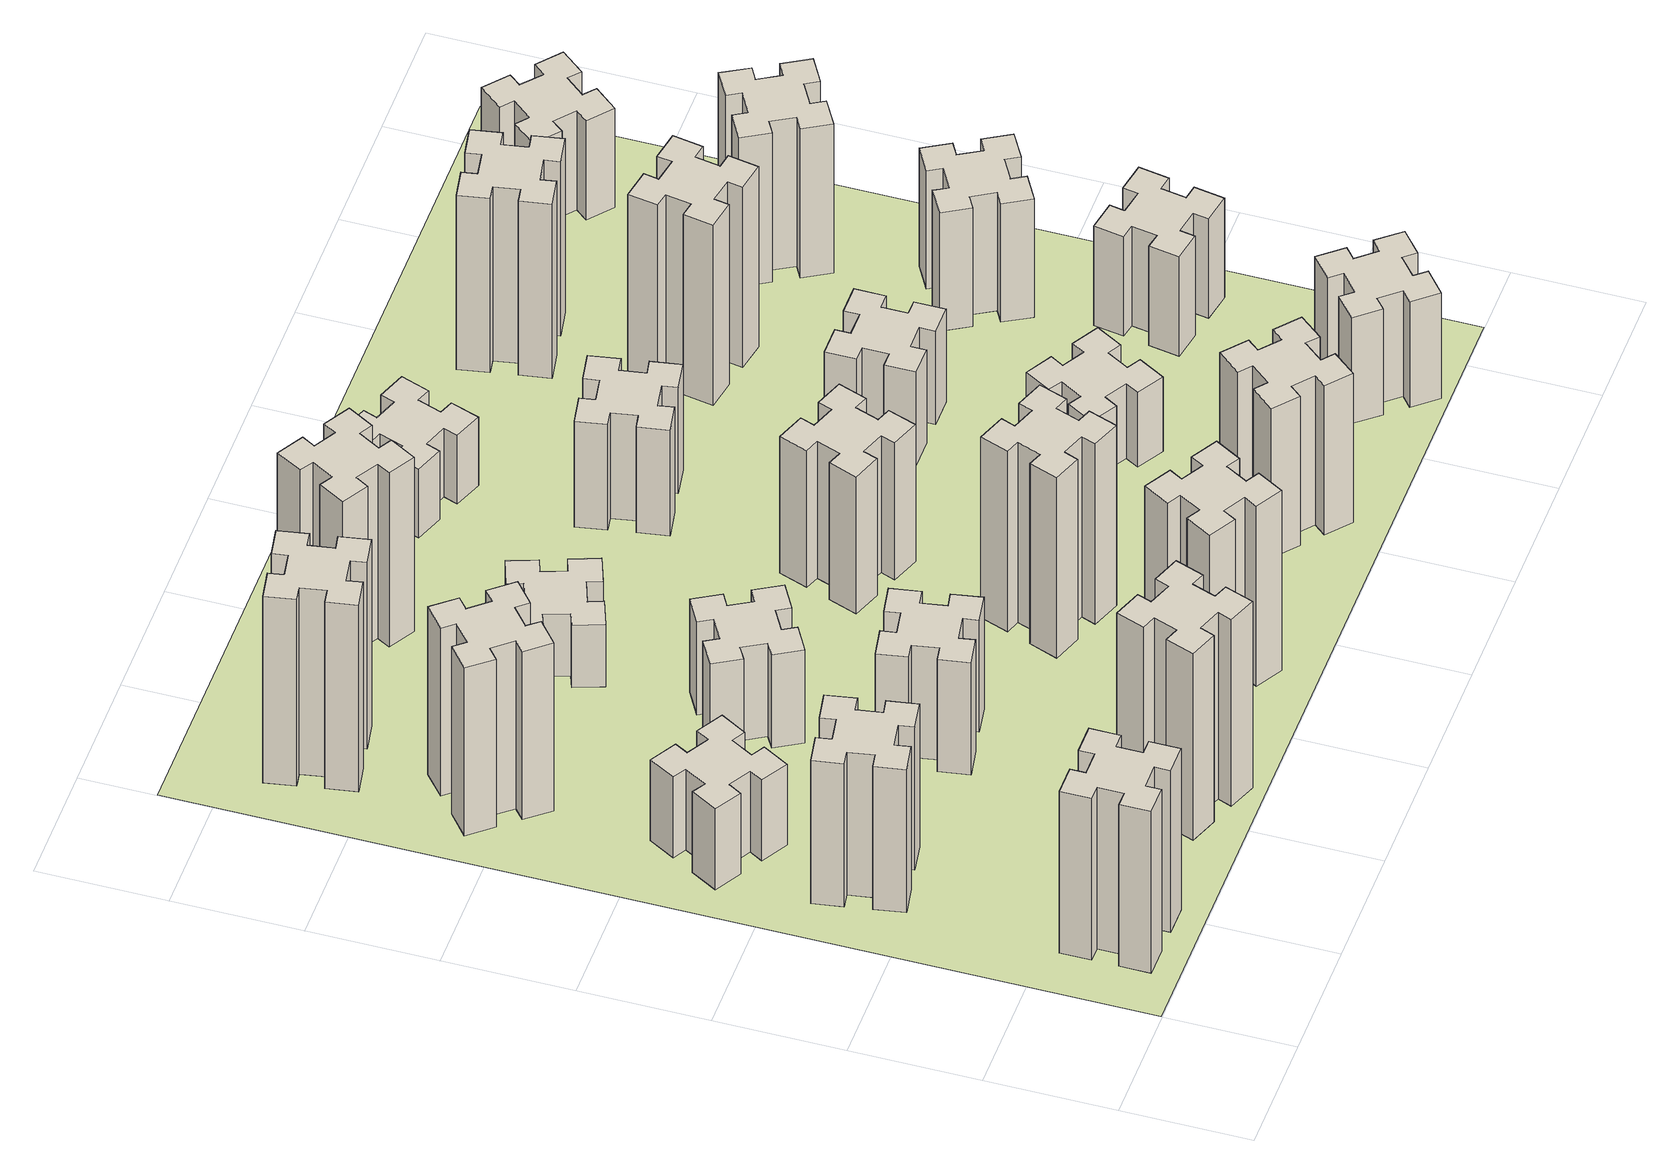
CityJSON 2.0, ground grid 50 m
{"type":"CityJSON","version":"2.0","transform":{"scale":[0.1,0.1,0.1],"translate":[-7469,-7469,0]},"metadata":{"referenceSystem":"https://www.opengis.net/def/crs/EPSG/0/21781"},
"CityObjects":{
"building1":{"type":"Building","attributes":{"class":"1000","function":"1000","usage":"1000","yearOfConstruction":2016,"roofType":"1000","measuredHeight":78,"storeysAboveGround":30,"storeysBelowGround":0},"geometry":[{"type":"Solid","lod":"1","boundaries":[[[[0,1,2,3,4,5,6,7,8,9,10,11,12,13,14,15,16,17,18,19]],[[17,16,20,21]],[[16,15,22,20]],[[15,14,23,22]],[[14,13,24,23]],[[13,12,25,24]],[[12,11,26,25]],[[11,10,27,26]],[[10,9,28,27]],[[9,8,29,28]],[[8,7,30,29]],[[7,6,31,30]],[[6,5,32,31]],[[5,4,33,32]],[[4,3,34,33]],[[3,2,35,34]],[[2,1,36,35]],[[1,0,37,36]],[[0,19,38,37]],[[19,18,39,38]],[[18,17,21,39]],[[24,25,26,27,28,29,30,31,32,33,34,35,36,37,38,39,21,20,22,23]]]]}]},
"building2":{"type":"Building","attributes":{"class":"1000","function":"1000","usage":"1000","yearOfConstruction":2016,"roofType":"1000","measuredHeight":69,"storeysAboveGround":30,"storeysBelowGround":0},"geometry":[{"type":"Solid","lod":"1","boundaries":[[[[40,41,42,43,44,45,46,47,48,49,50,51,52,53,54,55,56,57,58,59]],[[57,56,60,61]],[[56,55,62,60]],[[55,54,63,62]],[[54,53,64,63]],[[53,52,65,64]],[[52,51,66,65]],[[51,50,67,66]],[[50,49,68,67]],[[49,48,69,68]],[[48,47,70,69]],[[47,46,71,70]],[[46,45,72,71]],[[45,44,73,72]],[[44,43,74,73]],[[43,42,75,74]],[[42,41,76,75]],[[41,40,77,76]],[[40,59,78,77]],[[59,58,79,78]],[[58,57,61,79]],[[64,65,66,67,68,69,70,71,72,73,74,75,76,77,78,79,61,60,62,63]]]]}]},
"building3":{"type":"Building","attributes":{"class":"1000","function":"1000","usage":"1000","yearOfConstruction":2016,"roofType":"1000","measuredHeight":39,"storeysAboveGround":30,"storeysBelowGround":0},"geometry":[{"type":"Solid","lod":"1","boundaries":[[[[80,81,82,83,84,85,86,87,88,89,90,91,92,93,94,95,96,97,98,99]],[[97,96,100,101]],[[96,95,102,100]],[[95,94,103,102]],[[94,93,104,103]],[[93,92,105,104]],[[92,91,106,105]],[[91,90,107,106]],[[90,89,108,107]],[[89,88,109,108]],[[88,87,110,109]],[[87,86,111,110]],[[86,85,112,111]],[[85,84,113,112]],[[84,83,114,113]],[[83,82,115,114]],[[82,81,116,115]],[[81,80,117,116]],[[80,99,118,117]],[[99,98,119,118]],[[98,97,101,119]],[[104,105,106,107,108,109,110,111,112,113,114,115,116,117,118,119,101,100,102,103]]]]}]},
"building4":{"type":"Building","attributes":{"class":"1000","function":"1000","usage":"1000","yearOfConstruction":2016,"roofType":"1000","measuredHeight":81,"storeysAboveGround":30,"storeysBelowGround":0},"geometry":[{"type":"Solid","lod":"1","boundaries":[[[[120,121,122,123,124,125,126,127,128,129,130,131,132,133,134,135,136,137,138,139]],[[137,136,140,141]],[[136,135,142,140]],[[135,134,143,142]],[[134,133,144,143]],[[133,132,145,144]],[[132,131,146,145]],[[131,130,147,146]],[[130,129,148,147]],[[129,128,149,148]],[[128,127,150,149]],[[127,126,151,150]],[[126,125,152,151]],[[125,124,153,152]],[[124,123,154,153]],[[123,122,155,154]],[[122,121,156,155]],[[121,120,157,156]],[[120,139,158,157]],[[139,138,159,158]],[[138,137,141,159]],[[144,145,146,147,148,149,150,151,152,153,154,155,156,157,158,159,141,140,142,143]]]]}]},
"building5":{"type":"Building","attributes":{"class":"1000","function":"1000","usage":"1000","yearOfConstruction":2016,"roofType":"1000","measuredHeight":90,"storeysAboveGround":30,"storeysBelowGround":0},"geometry":[{"type":"Solid","lod":"1","boundaries":[[[[160,161,162,163,164,165,166,167,168,169,170,171,172,173,174,175,176,177,178,179]],[[177,176,180,181]],[[176,175,182,180]],[[175,174,183,182]],[[174,173,184,183]],[[173,172,185,184]],[[172,171,186,185]],[[171,170,187,186]],[[170,169,188,187]],[[169,168,189,188]],[[168,167,190,189]],[[167,166,191,190]],[[166,165,192,191]],[[165,164,193,192]],[[164,163,194,193]],[[163,162,195,194]],[[162,161,196,195]],[[161,160,197,196]],[[160,179,198,197]],[[179,178,199,198]],[[178,177,181,199]],[[184,185,186,187,188,189,190,191,192,193,194,195,196,197,198,199,181,180,182,183]]]]}]},
"building6":{"type":"Building","attributes":{"class":"1000","function":"1000","usage":"1000","yearOfConstruction":2016,"roofType":"1000","measuredHeight":90,"storeysAboveGround":30,"storeysBelowGround":0},"geometry":[{"type":"Solid","lod":"1","boundaries":[[[[200,201,202,203,204,205,206,207,208,209,210,211,212,213,214,215,216,217,218,219]],[[217,216,220,221]],[[216,215,222,220]],[[215,214,223,222]],[[214,213,224,223]],[[213,212,225,224]],[[212,211,226,225]],[[211,210,227,226]],[[210,209,228,227]],[[209,208,229,228]],[[208,207,230,229]],[[207,206,231,230]],[[206,205,232,231]],[[205,204,233,232]],[[204,203,234,233]],[[203,202,235,234]],[[202,201,236,235]],[[201,200,237,236]],[[200,219,238,237]],[[219,218,239,238]],[[218,217,221,239]],[[224,225,226,227,228,229,230,231,232,233,234,235,236,237,238,239,221,220,222,223]]]]}]},
"building7":{"type":"Building","attributes":{"class":"1000","function":"1000","usage":"1000","yearOfConstruction":2016,"roofType":"1000","measuredHeight":54,"storeysAboveGround":30,"storeysBelowGround":0},"geometry":[{"type":"Solid","lod":"1","boundaries":[[[[240,241,242,243,244,245,246,247,248,249,250,251,252,253,254,255,256,257,258,259]],[[257,256,260,261]],[[256,255,262,260]],[[255,254,263,262]],[[254,253,264,263]],[[253,252,265,264]],[[252,251,266,265]],[[251,250,267,266]],[[250,249,268,267]],[[249,248,269,268]],[[248,247,270,269]],[[247,246,271,270]],[[246,245,272,271]],[[245,244,273,272]],[[244,243,274,273]],[[243,242,275,274]],[[242,241,276,275]],[[241,240,277,276]],[[240,259,278,277]],[[259,258,279,278]],[[258,257,261,279]],[[264,265,266,267,268,269,270,271,272,273,274,275,276,277,278,279,261,260,262,263]]]]}]},
"building8":{"type":"Building","attributes":{"class":"1000","function":"1000","usage":"1000","yearOfConstruction":2016,"roofType":"1000","measuredHeight":45,"storeysAboveGround":30,"storeysBelowGround":0},"geometry":[{"type":"Solid","lod":"1","boundaries":[[[[280,281,282,283,284,285,286,287,288,289,290,291,292,293,294,295,296,297,298,299]],[[297,296,300,301]],[[296,295,302,300]],[[295,294,303,302]],[[294,293,304,303]],[[293,292,305,304]],[[292,291,306,305]],[[291,290,307,306]],[[290,289,308,307]],[[289,288,309,308]],[[288,287,310,309]],[[287,286,311,310]],[[286,285,312,311]],[[285,284,313,312]],[[284,283,314,313]],[[283,282,315,314]],[[282,281,316,315]],[[281,280,317,316]],[[280,299,318,317]],[[299,298,319,318]],[[298,297,301,319]],[[304,305,306,307,308,309,310,311,312,313,314,315,316,317,318,319,301,300,302,303]]]]}]},
"building9":{"type":"Building","attributes":{"class":"1000","function":"1000","usage":"1000","yearOfConstruction":2016,"roofType":"1000","measuredHeight":87,"storeysAboveGround":30,"storeysBelowGround":0},"geometry":[{"type":"Solid","lod":"1","boundaries":[[[[320,321,322,323,324,325,326,327,328,329,330,331,332,333,334,335,336,337,338,339]],[[337,336,340,341]],[[336,335,342,340]],[[335,334,343,342]],[[334,333,344,343]],[[333,332,345,344]],[[332,331,346,345]],[[331,330,347,346]],[[330,329,348,347]],[[329,328,349,348]],[[328,327,350,349]],[[327,326,351,350]],[[326,325,352,351]],[[325,324,353,352]],[[324,323,354,353]],[[323,322,355,354]],[[322,321,356,355]],[[321,320,357,356]],[[320,339,358,357]],[[339,338,359,358]],[[338,337,341,359]],[[344,345,346,347,348,349,350,351,352,353,354,355,356,357,358,359,341,340,342,343]]]]}]},
"building10":{"type":"Building","attributes":{"class":"1000","function":"1000","usage":"1000","yearOfConstruction":2016,"roofType":"1000","measuredHeight":30,"storeysAboveGround":30,"storeysBelowGround":0},"geometry":[{"type":"Solid","lod":"1","boundaries":[[[[360,361,362,363,364,365,366,367,368,369,370,371,372,373,374,375,376,377,378,379]],[[377,376,380,381]],[[376,375,382,380]],[[375,374,383,382]],[[374,373,384,383]],[[373,372,385,384]],[[372,371,386,385]],[[371,370,387,386]],[[370,369,388,387]],[[369,368,389,388]],[[368,367,390,389]],[[367,366,391,390]],[[366,365,392,391]],[[365,364,393,392]],[[364,363,394,393]],[[363,362,395,394]],[[362,361,396,395]],[[361,360,397,396]],[[360,379,398,397]],[[379,378,399,398]],[[378,377,381,399]],[[384,385,386,387,388,389,390,391,392,393,394,395,396,397,398,399,381,380,382,383]]]]}]},
"building11":{"type":"Building","attributes":{"class":"1000","function":"1000","usage":"1000","yearOfConstruction":2016,"roofType":"1000","measuredHeight":84,"storeysAboveGround":30,"storeysBelowGround":0},"geometry":[{"type":"Solid","lod":"1","boundaries":[[[[400,401,402,403,404,405,406,407,408,409,410,411,412,413,414,415,416,417,418,419]],[[417,416,420,421]],[[416,415,422,420]],[[415,414,423,422]],[[414,413,424,423]],[[413,412,425,424]],[[412,411,426,425]],[[411,410,427,426]],[[410,409,428,427]],[[409,408,429,428]],[[408,407,430,429]],[[407,406,431,430]],[[406,405,432,431]],[[405,404,433,432]],[[404,403,434,433]],[[403,402,435,434]],[[402,401,436,435]],[[401,400,437,436]],[[400,419,438,437]],[[419,418,439,438]],[[418,417,421,439]],[[424,425,426,427,428,429,430,431,432,433,434,435,436,437,438,439,421,420,422,423]]]]}]},
"building12":{"type":"Building","attributes":{"class":"1000","function":"1000","usage":"1000","yearOfConstruction":2016,"roofType":"1000","measuredHeight":87,"storeysAboveGround":30,"storeysBelowGround":0},"geometry":[{"type":"Solid","lod":"1","boundaries":[[[[440,441,442,443,444,445,446,447,448,449,450,451,452,453,454,455,456,457,458,459]],[[457,456,460,461]],[[456,455,462,460]],[[455,454,463,462]],[[454,453,464,463]],[[453,452,465,464]],[[452,451,466,465]],[[451,450,467,466]],[[450,449,468,467]],[[449,448,469,468]],[[448,447,470,469]],[[447,446,471,470]],[[446,445,472,471]],[[445,444,473,472]],[[444,443,474,473]],[[443,442,475,474]],[[442,441,476,475]],[[441,440,477,476]],[[440,459,478,477]],[[459,458,479,478]],[[458,457,461,479]],[[464,465,466,467,468,469,470,471,472,473,474,475,476,477,478,479,461,460,462,463]]]]}]},
"building13":{"type":"Building","attributes":{"class":"1000","function":"1000","usage":"1000","yearOfConstruction":2016,"roofType":"1000","measuredHeight":66,"storeysAboveGround":30,"storeysBelowGround":0},"geometry":[{"type":"Solid","lod":"1","boundaries":[[[[480,481,482,483,484,485,486,487,488,489,490,491,492,493,494,495,496,497,498,499]],[[497,496,500,501]],[[496,495,502,500]],[[495,494,503,502]],[[494,493,504,503]],[[493,492,505,504]],[[492,491,506,505]],[[491,490,507,506]],[[490,489,508,507]],[[489,488,509,508]],[[488,487,510,509]],[[487,486,511,510]],[[486,485,512,511]],[[485,484,513,512]],[[484,483,514,513]],[[483,482,515,514]],[[482,481,516,515]],[[481,480,517,516]],[[480,499,518,517]],[[499,498,519,518]],[[498,497,501,519]],[[504,505,506,507,508,509,510,511,512,513,514,515,516,517,518,519,501,500,502,503]]]]}]},
"building14":{"type":"Building","attributes":{"class":"1000","function":"1000","usage":"1000","yearOfConstruction":2016,"roofType":"1000","measuredHeight":72,"storeysAboveGround":30,"storeysBelowGround":0},"geometry":[{"type":"Solid","lod":"1","boundaries":[[[[520,521,522,523,524,525,526,527,528,529,530,531,532,533,534,535,536,537,538,539]],[[537,536,540,541]],[[536,535,542,540]],[[535,534,543,542]],[[534,533,544,543]],[[533,532,545,544]],[[532,531,546,545]],[[531,530,547,546]],[[530,529,548,547]],[[529,528,549,548]],[[528,527,550,549]],[[527,526,551,550]],[[526,525,552,551]],[[525,524,553,552]],[[524,523,554,553]],[[523,522,555,554]],[[522,521,556,555]],[[521,520,557,556]],[[520,539,558,557]],[[539,538,559,558]],[[538,537,541,559]],[[544,545,546,547,548,549,550,551,552,553,554,555,556,557,558,559,541,540,542,543]]]]}]},
"building15":{"type":"Building","attributes":{"class":"1000","function":"1000","usage":"1000","yearOfConstruction":2016,"roofType":"1000","measuredHeight":51,"storeysAboveGround":30,"storeysBelowGround":0},"geometry":[{"type":"Solid","lod":"1","boundaries":[[[[560,561,562,563,564,565,566,567,568,569,570,571,572,573,574,575,576,577,578,579]],[[577,576,580,581]],[[576,575,582,580]],[[575,574,583,582]],[[574,573,584,583]],[[573,572,585,584]],[[572,571,586,585]],[[571,570,587,586]],[[570,569,588,587]],[[569,568,589,588]],[[568,567,590,589]],[[567,566,591,590]],[[566,565,592,591]],[[565,564,593,592]],[[564,563,594,593]],[[563,562,595,594]],[[562,561,596,595]],[[561,560,597,596]],[[560,579,598,597]],[[579,578,599,598]],[[578,577,581,599]],[[584,585,586,587,588,589,590,591,592,593,594,595,596,597,598,599,581,580,582,583]]]]}]},
"building16":{"type":"Building","attributes":{"class":"1000","function":"1000","usage":"1000","yearOfConstruction":2016,"roofType":"1000","measuredHeight":33,"storeysAboveGround":30,"storeysBelowGround":0},"geometry":[{"type":"Solid","lod":"1","boundaries":[[[[600,601,602,603,604,605,606,607,608,609,610,611,612,613,614,615,616,617,618,619]],[[617,616,620,621]],[[616,615,622,620]],[[615,614,623,622]],[[614,613,624,623]],[[613,612,625,624]],[[612,611,626,625]],[[611,610,627,626]],[[610,609,628,627]],[[609,608,629,628]],[[608,607,630,629]],[[607,606,631,630]],[[606,605,632,631]],[[605,604,633,632]],[[604,603,634,633]],[[603,602,635,634]],[[602,601,636,635]],[[601,600,637,636]],[[600,619,638,637]],[[619,618,639,638]],[[618,617,621,639]],[[624,625,626,627,628,629,630,631,632,633,634,635,636,637,638,639,621,620,622,623]]]]}]},
"building17":{"type":"Building","attributes":{"class":"1000","function":"1000","usage":"1000","yearOfConstruction":2016,"roofType":"1000","measuredHeight":36,"storeysAboveGround":30,"storeysBelowGround":0},"geometry":[{"type":"Solid","lod":"1","boundaries":[[[[640,641,642,643,644,645,646,647,648,649,650,651,652,653,654,655,656,657,658,659]],[[657,656,660,661]],[[656,655,662,660]],[[655,654,663,662]],[[654,653,664,663]],[[653,652,665,664]],[[652,651,666,665]],[[651,650,667,666]],[[650,649,668,667]],[[649,648,669,668]],[[648,647,670,669]],[[647,646,671,670]],[[646,645,672,671]],[[645,644,673,672]],[[644,643,674,673]],[[643,642,675,674]],[[642,641,676,675]],[[641,640,677,676]],[[640,659,678,677]],[[659,658,679,678]],[[658,657,661,679]],[[664,665,666,667,668,669,670,671,672,673,674,675,676,677,678,679,661,660,662,663]]]]}]},
"building18":{"type":"Building","attributes":{"class":"1000","function":"1000","usage":"1000","yearOfConstruction":2016,"roofType":"1000","measuredHeight":45,"storeysAboveGround":30,"storeysBelowGround":0},"geometry":[{"type":"Solid","lod":"1","boundaries":[[[[680,681,682,683,684,685,686,687,688,689,690,691,692,693,694,695,696,697,698,699]],[[697,696,700,701]],[[696,695,702,700]],[[695,694,703,702]],[[694,693,704,703]],[[693,692,705,704]],[[692,691,706,705]],[[691,690,707,706]],[[690,689,708,707]],[[689,688,709,708]],[[688,687,710,709]],[[687,686,711,710]],[[686,685,712,711]],[[685,684,713,712]],[[684,683,714,713]],[[683,682,715,714]],[[682,681,716,715]],[[681,680,717,716]],[[680,699,718,717]],[[699,698,719,718]],[[698,697,701,719]],[[704,705,706,707,708,709,710,711,712,713,714,715,716,717,718,719,701,700,702,703]]]]}]},
"building19":{"type":"Building","attributes":{"class":"1000","function":"1000","usage":"1000","yearOfConstruction":2016,"roofType":"1000","measuredHeight":51,"storeysAboveGround":30,"storeysBelowGround":0},"geometry":[{"type":"Solid","lod":"1","boundaries":[[[[720,721,722,723,724,725,726,727,728,729,730,731,732,733,734,735,736,737,738,739]],[[737,736,740,741]],[[736,735,742,740]],[[735,734,743,742]],[[734,733,744,743]],[[733,732,745,744]],[[732,731,746,745]],[[731,730,747,746]],[[730,729,748,747]],[[729,728,749,748]],[[728,727,750,749]],[[727,726,751,750]],[[726,725,752,751]],[[725,724,753,752]],[[724,723,754,753]],[[723,722,755,754]],[[722,721,756,755]],[[721,720,757,756]],[[720,739,758,757]],[[739,738,759,758]],[[738,737,741,759]],[[744,745,746,747,748,749,750,751,752,753,754,755,756,757,758,759,741,740,742,743]]]]}]},
"building20":{"type":"Building","attributes":{"class":"1000","function":"1000","usage":"1000","yearOfConstruction":2016,"roofType":"1000","measuredHeight":87,"storeysAboveGround":30,"storeysBelowGround":0},"geometry":[{"type":"Solid","lod":"1","boundaries":[[[[760,761,762,763,764,765,766,767,768,769,770,771,772,773,774,775,776,777,778,779]],[[777,776,780,781]],[[776,775,782,780]],[[775,774,783,782]],[[774,773,784,783]],[[773,772,785,784]],[[772,771,786,785]],[[771,770,787,786]],[[770,769,788,787]],[[769,768,789,788]],[[768,767,790,789]],[[767,766,791,790]],[[766,765,792,791]],[[765,764,793,792]],[[764,763,794,793]],[[763,762,795,794]],[[762,761,796,795]],[[761,760,797,796]],[[760,779,798,797]],[[779,778,799,798]],[[778,777,781,799]],[[784,785,786,787,788,789,790,791,792,793,794,795,796,797,798,799,781,780,782,783]]]]}]},
"building21":{"type":"Building","attributes":{"class":"1000","function":"1000","usage":"1000","yearOfConstruction":2016,"roofType":"1000","measuredHeight":84,"storeysAboveGround":30,"storeysBelowGround":0},"geometry":[{"type":"Solid","lod":"1","boundaries":[[[[800,801,802,803,804,805,806,807,808,809,810,811,812,813,814,815,816,817,818,819]],[[817,816,820,821]],[[816,815,822,820]],[[815,814,823,822]],[[814,813,824,823]],[[813,812,825,824]],[[812,811,826,825]],[[811,810,827,826]],[[810,809,828,827]],[[809,808,829,828]],[[808,807,830,829]],[[807,806,831,830]],[[806,805,832,831]],[[805,804,833,832]],[[804,803,834,833]],[[803,802,835,834]],[[802,801,836,835]],[[801,800,837,836]],[[800,819,838,837]],[[819,818,839,838]],[[818,817,821,839]],[[824,825,826,827,828,829,830,831,832,833,834,835,836,837,838,839,821,820,822,823]]]]}]},
"building22":{"type":"Building","attributes":{"class":"1000","function":"1000","usage":"1000","yearOfConstruction":2016,"roofType":"1000","measuredHeight":48,"storeysAboveGround":30,"storeysBelowGround":0},"geometry":[{"type":"Solid","lod":"1","boundaries":[[[[840,841,842,843,844,845,846,847,848,849,850,851,852,853,854,855,856,857,858,859]],[[857,856,860,861]],[[856,855,862,860]],[[855,854,863,862]],[[854,853,864,863]],[[853,852,865,864]],[[852,851,866,865]],[[851,850,867,866]],[[850,849,868,867]],[[849,848,869,868]],[[848,847,870,869]],[[847,846,871,870]],[[846,845,872,871]],[[845,844,873,872]],[[844,843,874,873]],[[843,842,875,874]],[[842,841,876,875]],[[841,840,877,876]],[[840,859,878,877]],[[859,858,879,878]],[[858,857,861,879]],[[864,865,866,867,868,869,870,871,872,873,874,875,876,877,878,879,861,860,862,863]]]]}]},
"building23":{"type":"Building","attributes":{"class":"1000","function":"1000","usage":"1000","yearOfConstruction":2016,"roofType":"1000","measuredHeight":57,"storeysAboveGround":30,"storeysBelowGround":0},"geometry":[{"type":"Solid","lod":"1","boundaries":[[[[880,881,882,883,884,885,886,887,888,889,890,891,892,893,894,895,896,897,898,899]],[[897,896,900,901]],[[896,895,902,900]],[[895,894,903,902]],[[894,893,904,903]],[[893,892,905,904]],[[892,891,906,905]],[[891,890,907,906]],[[890,889,908,907]],[[889,888,909,908]],[[888,887,910,909]],[[887,886,911,910]],[[886,885,912,911]],[[885,884,913,912]],[[884,883,914,913]],[[883,882,915,914]],[[882,881,916,915]],[[881,880,917,916]],[[880,899,918,917]],[[899,898,919,918]],[[898,897,901,919]],[[904,905,906,907,908,909,910,911,912,913,914,915,916,917,918,919,901,900,902,903]]]]}]},
"building24":{"type":"Building","attributes":{"class":"1000","function":"1000","usage":"1000","yearOfConstruction":2016,"roofType":"1000","measuredHeight":72,"storeysAboveGround":30,"storeysBelowGround":0},"geometry":[{"type":"Solid","lod":"1","boundaries":[[[[920,921,922,923,924,925,926,927,928,929,930,931,932,933,934,935,936,937,938,939]],[[937,936,940,941]],[[936,935,942,940]],[[935,934,943,942]],[[934,933,944,943]],[[933,932,945,944]],[[932,931,946,945]],[[931,930,947,946]],[[930,929,948,947]],[[929,928,949,948]],[[928,927,950,949]],[[927,926,951,950]],[[926,925,952,951]],[[925,924,953,952]],[[924,923,954,953]],[[923,922,955,954]],[[922,921,956,955]],[[921,920,957,956]],[[920,939,958,957]],[[939,938,959,958]],[[938,937,941,959]],[[944,945,946,947,948,949,950,951,952,953,954,955,956,957,958,959,941,940,942,943]]]]}]},
"building25":{"type":"Building","attributes":{"class":"1000","function":"1000","usage":"1000","yearOfConstruction":2016,"roofType":"1000","measuredHeight":48,"storeysAboveGround":30,"storeysBelowGround":0},"geometry":[{"type":"Solid","lod":"1","boundaries":[[[[960,961,962,963,964,965,966,967,968,969,970,971,972,973,974,975,976,977,978,979]],[[977,976,980,981]],[[976,975,982,980]],[[975,974,983,982]],[[974,973,984,983]],[[973,972,985,984]],[[972,971,986,985]],[[971,970,987,986]],[[970,969,988,987]],[[969,968,989,988]],[[968,967,990,989]],[[967,966,991,990]],[[966,965,992,991]],[[965,964,993,992]],[[964,963,994,993]],[[963,962,995,994]],[[962,961,996,995]],[[961,960,997,996]],[[960,979,998,997]],[[979,978,999,998]],[[978,977,981,999]],[[984,985,986,987,988,989,990,991,992,993,994,995,996,997,998,999,981,980,982,983]]]]}]},
"landuse1":{"type":"LandUse","attributes":{"name":"plot1","function":"1010"},"geometry":[{"type":"MultiSurface","lod":"1","boundaries":[[[1000,1001,1002,1003]]]}]}
},
"vertices":[
[265,325,0],[265,225,0],[205,225,0],[205,105,0],[325,105,0],[325,165,0],[425,165,0],[425,105,0],[545,105,0],[545,225,0],[485,225,0],[485,325,0],[545,325,0],[545,445,0],[425,445,0],[425,385,0],[325,385,0],[325,445,0],[205,445,0],[205,325,0],[325,385,780],[325,445,780],[425,385,780],[425,445,780],[545,445,780],[545,325,780],[485,325,780],[485,225,780],[545,225,780],[545,105,780],[425,105,780],[425,165,780],[325,165,780],[325,105,780],[205,105,780],[205,225,780],[265,225,780],[265,325,780],[205,325,780],[205,445,780],
[492,1185,0],[475,1284,0],[534,1294,0],[513,1412,0],[395,1391,0],[405,1332,0],[307,1315,0],[297,1374,0],[178,1353,0],[199,1235,0],[258,1245,0],[276,1147,0],[217,1137,0],[237,1018,0],[356,1039,0],[345,1098,0],[444,1116,0],[454,1057,0],[572,1077,0],[551,1196,0],[444,1116,690],[454,1057,690],[345,1098,690],[356,1039,690],[237,1018,690],[217,1137,690],[276,1147,690],[258,1245,690],[199,1235,690],[178,1353,690],[297,1374,690],[307,1315,690],[405,1332,690],[395,1391,690],[513,1412,690],[534,1294,690],[475,1284,690],[492,1185,690],[551,1196,690],[572,1077,690],
[474,1826,0],[387,1876,0],[417,1928,0],[313,1988,0],[253,1884,0],[305,1854,0],[255,1767,0],[203,1797,0],[143,1693,0],[247,1633,0],[277,1685,0],[364,1635,0],[334,1583,0],[438,1523,0],[498,1627,0],[446,1657,0],[496,1744,0],[548,1714,0],[608,1818,0],[504,1878,0],[496,1744,390],[548,1714,390],[446,1657,390],[498,1627,390],[438,1523,390],[334,1583,390],[364,1635,390],[277,1685,390],[247,1633,390],[143,1693,390],[203,1797,390],[255,1767,390],[305,1854,390],[253,1884,390],[313,1988,390],[417,1928,390],[387,1876,390],[474,1826,390],[504,1878,390],[608,1818,390],
[343,2712,0],[266,2647,0],[228,2693,0],[136,2616,0],[213,2524,0],[259,2563,0],[323,2486,0],[277,2448,0],[354,2356,0],[446,2433,0],[408,2479,0],[484,2543,0],[523,2497,0],[615,2574,0],[538,2666,0],[492,2628,0],[427,2704,0],[473,2743,0],[396,2835,0],[304,2758,0],[427,2704,810],[473,2743,810],[492,2628,810],[538,2666,810],[615,2574,810],[523,2497,810],[484,2543,810],[408,2479,810],[446,2433,810],[354,2356,810],[277,2448,810],[323,2486,810],[259,2563,810],[213,2524,810],[136,2616,810],[228,2693,810],[266,2647,810],[343,2712,810],[304,2758,810],[396,2835,810],
[1029,360,0],[995,266,0],[939,287,0],[897,174,0],[1010,133,0],[1031,189,0],[1125,155,0],[1104,99,0],[1217,57,0],[1258,170,0],[1202,191,0],[1236,285,0],[1292,264,0],[1333,377,0],[1220,418,0],[1200,362,0],[1106,396,0],[1127,452,0],[1014,493,0],[973,380,0],[1106,396,900],[1127,452,900],[1200,362,900],[1220,418,900],[1333,377,900],[1292,264,900],[1236,285,900],[1202,191,900],[1258,170,900],[1217,57,900],[1104,99,900],[1125,155,900],[1031,189,900],[1010,133,900],[897,174,900],[939,287,900],[995,266,900],[1029,360,900],[973,380,900],[1014,493,900],
[258,3265,0],[276,3167,0],[217,3157,0],[237,3038,0],[356,3059,0],[345,3118,0],[444,3136,0],[454,3077,0],[572,3097,0],[551,3216,0],[492,3205,0],[475,3304,0],[534,3314,0],[513,3432,0],[395,3411,0],[405,3352,0],[307,3335,0],[297,3394,0],[178,3373,0],[199,3255,0],[307,3335,900],[297,3394,900],[405,3352,900],[395,3411,900],[513,3432,900],[534,3314,900],[475,3304,900],[492,3205,900],[551,3216,900],[572,3097,900],[454,3077,900],[444,3136,900],[345,3118,900],[356,3059,900],[237,3038,900],[217,3157,900],[276,3167,900],[258,3265,900],[199,3255,900],[178,3373,900],
[1232,1185,0],[1215,1284,0],[1274,1294,0],[1253,1412,0],[1135,1391,0],[1145,1332,0],[1047,1315,0],[1037,1374,0],[918,1353,0],[939,1235,0],[998,1245,0],[1016,1147,0],[957,1137,0],[977,1018,0],[1096,1039,0],[1085,1098,0],[1184,1116,0],[1194,1057,0],[1312,1077,0],[1291,1196,0],[1184,1116,540],[1194,1057,540],[1085,1098,540],[1096,1039,540],[977,1018,540],[957,1137,540],[1016,1147,540],[998,1245,540],[939,1235,540],[918,1353,540],[1037,1374,540],[1047,1315,540],[1145,1332,540],[1135,1391,540],[1253,1412,540],[1274,1294,540],[1215,1284,540],[1232,1185,540],[1291,1196,540],[1312,1077,540],
[1136,1867,0],[1086,1954,0],[1138,1984,0],[1078,2088,0],[974,2028,0],[1004,1976,0],[917,1926,0],[887,1978,0],[783,1918,0],[843,1814,0],[895,1844,0],[945,1757,0],[893,1727,0],[953,1623,0],[1057,1683,0],[1027,1735,0],[1114,1785,0],[1144,1733,0],[1248,1793,0],[1188,1897,0],[1114,1785,450],[1144,1733,450],[1027,1735,450],[1057,1683,450],[953,1623,450],[893,1727,450],[945,1757,450],[895,1844,450],[843,1814,450],[783,1918,450],[887,1978,450],[917,1926,450],[1004,1976,450],[974,2028,450],[1078,2088,450],[1138,1984,450],[1086,1954,450],[1136,1867,450],[1188,1897,450],[1248,1793,450],
[1657,305,0],[1744,255,0],[1714,203,0],[1818,143,0],[1878,247,0],[1826,277,0],[1876,364,0],[1928,334,0],[1988,438,0],[1884,498,0],[1854,446,0],[1767,496,0],[1797,548,0],[1693,608,0],[1633,504,0],[1685,474,0],[1635,387,0],[1583,417,0],[1523,313,0],[1627,253,0],[1635,387,870],[1583,417,870],[1685,474,870],[1633,504,870],[1693,608,870],[1797,548,870],[1767,496,870],[1854,446,870],[1884,498,870],[1988,438,870],[1928,334,870],[1876,364,870],[1826,277,870],[1878,247,870],[1818,143,870],[1714,203,870],[1744,255,870],[1657,305,870],[1627,253,870],[1523,313,870],
[1106,2475,0],[1200,2509,0],[1220,2453,0],[1333,2494,0],[1292,2607,0],[1236,2586,0],[1202,2680,0],[1258,2700,0],[1217,2813,0],[1104,2772,0],[1125,2716,0],[1031,2682,0],[1010,2738,0],[897,2697,0],[939,2584,0],[995,2605,0],[1029,2511,0],[973,2490,0],[1014,2377,0],[1127,2419,0],[1029,2511,300],[973,2490,300],[995,2605,300],[939,2584,300],[897,2697,300],[1010,2738,300],[1031,2682,300],[1125,2716,300],[1104,2772,300],[1217,2813,300],[1258,2700,300],[1202,2680,300],[1236,2586,300],[1292,2607,300],[1333,2494,300],[1220,2453,300],[1200,2509,300],[1106,2475,300],[1127,2419,300],[1014,2377,300],
[1086,3237,0],[1136,3324,0],[1188,3294,0],[1248,3398,0],[1144,3458,0],[1114,3406,0],[1027,3456,0],[1057,3508,0],[953,3568,0],[893,3464,0],[945,3434,0],[895,3347,0],[843,3377,0],[783,3273,0],[887,3213,0],[917,3265,0],[1004,3215,0],[974,3163,0],[1078,3103,0],[1138,3207,0],[1004,3215,840],[974,3163,840],[917,3265,840],[887,3213,840],[783,3273,840],[843,3377,840],[895,3347,840],[945,3434,840],[893,3464,840],[953,3568,840],[1057,3508,840],[1027,3456,840],[1114,3406,840],[1144,3458,840],[1248,3398,840],[1188,3294,840],[1136,3324,840],[1086,3237,840],[1138,3207,840],[1078,3103,840],
[1771,929,0],[1865,895,0],[1844,839,0],[1957,797,0],[1998,910,0],[1942,931,0],[1976,1025,0],[2032,1004,0],[2073,1117,0],[1960,1158,0],[1940,1102,0],[1846,1136,0],[1867,1192,0],[1754,1233,0],[1713,1120,0],[1769,1100,0],[1735,1006,0],[1679,1027,0],[1637,914,0],[1750,873,0],[1735,1006,870],[1679,1027,870],[1769,1100,870],[1713,1120,870],[1754,1233,870],[1867,1192,870],[1846,1136,870],[1940,1102,870],[1960,1158,870],[2073,1117,870],[2032,1004,870],[1976,1025,870],[1942,931,870],[1998,910,870],[1957,797,870],[1844,839,870],[1865,895,870],[1771,929,870],[1750,873,870],[1637,914,870],
[1940,1842,0],[1846,1876,0],[1867,1932,0],[1754,1973,0],[1713,1860,0],[1769,1840,0],[1735,1746,0],[1679,1767,0],[1637,1654,0],[1750,1613,0],[1771,1669,0],[1865,1635,0],[1844,1579,0],[1957,1537,0],[1998,1650,0],[1942,1671,0],[1976,1765,0],[2032,1744,0],[2073,1857,0],[1960,1898,0],[1976,1765,660],[2032,1744,660],[1942,1671,660],[1998,1650,660],[1957,1537,660],[1844,1579,660],[1865,1635,660],[1771,1669,660],[1750,1613,660],[1637,1654,660],[1679,1767,660],[1735,1746,660],[1769,1840,660],[1713,1860,660],[1754,1973,660],[1867,1932,660],[1846,1876,660],[1940,1842,660],[1960,1898,660],[2073,1857,660],
[2486,323,0],[2563,259,0],[2524,213,0],[2616,136,0],[2693,228,0],[2647,266,0],[2712,343,0],[2758,304,0],[2835,396,0],[2743,473,0],[2704,427,0],[2628,492,0],[2666,538,0],[2574,615,0],[2497,523,0],[2543,484,0],[2479,408,0],[2433,446,0],[2356,354,0],[2448,277,0],[2479,408,720],[2433,446,720],[2543,484,720],[2497,523,720],[2574,615,720],[2666,538,720],[2628,492,720],[2704,427,720],[2743,473,720],[2835,396,720],[2758,304,720],[2712,343,720],[2647,266,720],[2693,228,720],[2616,136,720],[2524,213,720],[2563,259,720],[2486,323,720],[2448,277,720],[2356,354,720],
[2072,2565,0],[2055,2664,0],[2114,2674,0],[2093,2792,0],[1975,2771,0],[1985,2712,0],[1887,2695,0],[1877,2754,0],[1758,2733,0],[1779,2615,0],[1838,2625,0],[1856,2527,0],[1797,2517,0],[1817,2398,0],[1936,2419,0],[1925,2478,0],[2024,2496,0],[2034,2437,0],[2152,2457,0],[2131,2576,0],[2024,2496,510],[2034,2437,510],[1925,2478,510],[1936,2419,510],[1817,2398,510],[1797,2517,510],[1856,2527,510],[1838,2625,510],[1779,2615,510],[1758,2733,510],[1877,2754,510],[1887,2695,510],[1985,2712,510],[1975,2771,510],[2093,2792,510],[2114,2674,510],[2055,2664,510],[2072,2565,510],[2131,2576,510],[2152,2457,510],
[1671,3249,0],[1765,3215,0],[1744,3159,0],[1857,3117,0],[1898,3230,0],[1842,3251,0],[1876,3345,0],[1932,3324,0],[1973,3437,0],[1860,3478,0],[1840,3422,0],[1746,3456,0],[1767,3512,0],[1654,3553,0],[1613,3440,0],[1669,3420,0],[1635,3326,0],[1579,3347,0],[1537,3234,0],[1650,3193,0],[1635,3326,330],[1579,3347,330],[1669,3420,330],[1613,3440,330],[1654,3553,330],[1767,3512,330],[1746,3456,330],[1840,3422,330],[1860,3478,330],[1973,3437,330],[1932,3324,330],[1876,3345,330],[1842,3251,330],[1898,3230,330],[1857,3117,330],[1744,3159,330],[1765,3215,330],[1671,3249,330],[1650,3193,330],[1537,3234,330],
[2794,1186,0],[2707,1236,0],[2737,1288,0],[2633,1348,0],[2573,1244,0],[2625,1214,0],[2575,1127,0],[2523,1157,0],[2463,1053,0],[2567,993,0],[2597,1045,0],[2684,995,0],[2654,943,0],[2758,883,0],[2818,987,0],[2766,1017,0],[2816,1104,0],[2868,1074,0],[2928,1178,0],[2824,1238,0],[2816,1104,360],[2868,1074,360],[2766,1017,360],[2818,987,360],[2758,883,360],[2654,943,360],[2684,995,360],[2597,1045,360],[2567,993,360],[2463,1053,360],[2523,1157,360],[2575,1127,360],[2625,1214,360],[2573,1244,360],[2633,1348,360],[2737,1288,360],[2707,1236,360],[2794,1186,360],[2824,1238,360],[2928,1178,360],
[2705,1805,0],[2705,1905,0],[2765,1905,0],[2765,2025,0],[2645,2025,0],[2645,1965,0],[2545,1965,0],[2545,2025,0],[2425,2025,0],[2425,1905,0],[2485,1905,0],[2485,1805,0],[2425,1805,0],[2425,1685,0],[2545,1685,0],[2545,1745,0],[2645,1745,0],[2645,1685,0],[2765,1685,0],[2765,1805,0],[2645,1745,450],[2645,1685,450],[2545,1745,450],[2545,1685,450],[2425,1685,450],[2425,1805,450],[2485,1805,450],[2485,1905,450],[2425,1905,450],[2425,2025,450],[2545,2025,450],[2545,1965,450],[2645,1965,450],[2645,2025,450],[2765,2025,450],[2765,1905,450],[2705,1905,450],[2705,1805,450],[2765,1805,450],[2765,1685,450],
[3368,159,0],[3444,223,0],[3483,177,0],[3575,254,0],[3498,346,0],[3452,308,0],[3387,384,0],[3433,423,0],[3356,515,0],[3264,438,0],[3303,392,0],[3226,327,0],[3188,373,0],[3096,296,0],[3173,204,0],[3219,243,0],[3283,166,0],[3237,128,0],[3314,36,0],[3406,113,0],[3283,166,510],[3237,128,510],[3219,243,510],[3173,204,510],[3096,296,510],[3188,373,510],[3226,327,510],[3303,392,510],[3264,438,510],[3356,515,510],[3433,423,510],[3387,384,510],[3452,308,510],[3498,346,510],[3575,254,510],[3483,177,510],[3444,223,510],[3368,159,510],[3406,113,510],[3314,36,510],
[2627,2496,0],[2725,2478,0],[2715,2419,0],[2833,2398,0],[2854,2517,0],[2795,2527,0],[2812,2625,0],[2871,2615,0],[2892,2733,0],[2774,2754,0],[2764,2695,0],[2665,2712,0],[2676,2771,0],[2557,2792,0],[2537,2674,0],[2596,2664,0],[2578,2565,0],[2519,2576,0],[2498,2457,0],[2617,2437,0],[2578,2565,870],[2519,2576,870],[2596,2664,870],[2537,2674,870],[2557,2792,870],[2676,2771,870],[2665,2712,870],[2764,2695,870],[2774,2754,870],[2892,2733,870],[2871,2615,870],[2812,2625,870],[2795,2527,870],[2854,2517,870],[2833,2398,870],[2715,2419,870],[2725,2478,870],[2627,2496,870],[2617,2437,870],[2498,2457,870],
[2478,3265,0],[2496,3167,0],[2437,3157,0],[2457,3038,0],[2576,3059,0],[2565,3118,0],[2664,3136,0],[2674,3077,0],[2792,3097,0],[2771,3216,0],[2712,3205,0],[2695,3304,0],[2754,3314,0],[2733,3432,0],[2615,3411,0],[2625,3352,0],[2527,3335,0],[2517,3394,0],[2398,3373,0],[2419,3255,0],[2527,3335,840],[2517,3394,840],[2625,3352,840],[2615,3411,840],[2733,3432,840],[2754,3314,840],[2695,3304,840],[2712,3205,840],[2771,3216,840],[2792,3097,840],[2674,3077,840],[2664,3136,840],[2565,3118,840],[2576,3059,840],[2457,3038,840],[2437,3157,840],[2496,3167,840],[2478,3265,840],[2419,3255,840],[2398,3373,840],
[3504,1215,0],[3405,1232,0],[3416,1291,0],[3297,1312,0],[3277,1194,0],[3336,1184,0],[3318,1085,0],[3259,1096,0],[3238,977,0],[3357,957,0],[3367,1016,0],[3465,998,0],[3455,939,0],[3573,918,0],[3594,1037,0],[3535,1047,0],[3552,1145,0],[3611,1135,0],[3632,1253,0],[3514,1274,0],[3552,1145,480],[3611,1135,480],[3535,1047,480],[3594,1037,480],[3573,918,480],[3455,939,480],[3465,998,480],[3367,1016,480],[3357,957,480],[3238,977,480],[3259,1096,480],[3318,1085,480],[3336,1184,480],[3277,1194,480],[3297,1312,480],[3416,1291,480],[3405,1232,480],[3504,1215,480],[3514,1274,480],[3632,1253,480],
[3215,1744,0],[3265,1657,0],[3213,1627,0],[3273,1523,0],[3377,1583,0],[3347,1635,0],[3434,1685,0],[3464,1633,0],[3568,1693,0],[3508,1797,0],[3456,1767,0],[3406,1854,0],[3458,1884,0],[3398,1988,0],[3294,1928,0],[3324,1876,0],[3237,1826,0],[3207,1878,0],[3103,1818,0],[3163,1714,0],[3237,1826,570],[3207,1878,570],[3324,1876,570],[3294,1928,570],[3398,1988,570],[3458,1884,570],[3406,1854,570],[3456,1767,570],[3508,1797,570],[3568,1693,570],[3464,1633,570],[3434,1685,570],[3347,1635,570],[3377,1583,570],[3273,1523,570],[3213,1627,570],[3265,1657,570],[3215,1744,570],[3163,1714,570],[3103,1818,570],
[3456,2507,0],[3406,2594,0],[3458,2624,0],[3398,2728,0],[3294,2668,0],[3324,2616,0],[3237,2566,0],[3207,2618,0],[3103,2558,0],[3163,2454,0],[3215,2484,0],[3265,2397,0],[3213,2367,0],[3273,2263,0],[3377,2323,0],[3347,2375,0],[3434,2425,0],[3464,2373,0],[3568,2433,0],[3508,2537,0],[3434,2425,720],[3464,2373,720],[3347,2375,720],[3377,2323,720],[3273,2263,720],[3213,2367,720],[3265,2397,720],[3215,2484,720],[3163,2454,720],[3103,2558,720],[3207,2618,720],[3237,2566,720],[3324,2616,720],[3294,2668,720],[3398,2728,720],[3458,2624,720],[3406,2594,720],[3456,2507,720],[3508,2537,720],[3568,2433,720],
[3444,3387,0],[3368,3452,0],[3406,3498,0],[3314,3575,0],[3237,3483,0],[3283,3444,0],[3219,3368,0],[3173,3406,0],[3096,3314,0],[3188,3237,0],[3226,3283,0],[3303,3219,0],[3264,3173,0],[3356,3096,0],[3433,3188,0],[3387,3226,0],[3452,3303,0],[3498,3264,0],[3575,3356,0],[3483,3433,0],[3452,3303,480],[3498,3264,480],[3387,3226,480],[3433,3188,480],[3356,3096,480],[3264,3173,480],[3303,3219,480],[3226,3283,480],[3188,3237,480],[3096,3314,480],[3173,3406,480],[3219,3368,480],[3283,3444,480],[3237,3483,480],[3314,3575,480],[3406,3498,480],[3368,3452,480],[3444,3387,480],[3483,3433,480],[3575,3356,480],
[5,3705,0],[3705,3705,0],[3705,5,0],[5,5,0]
]}
